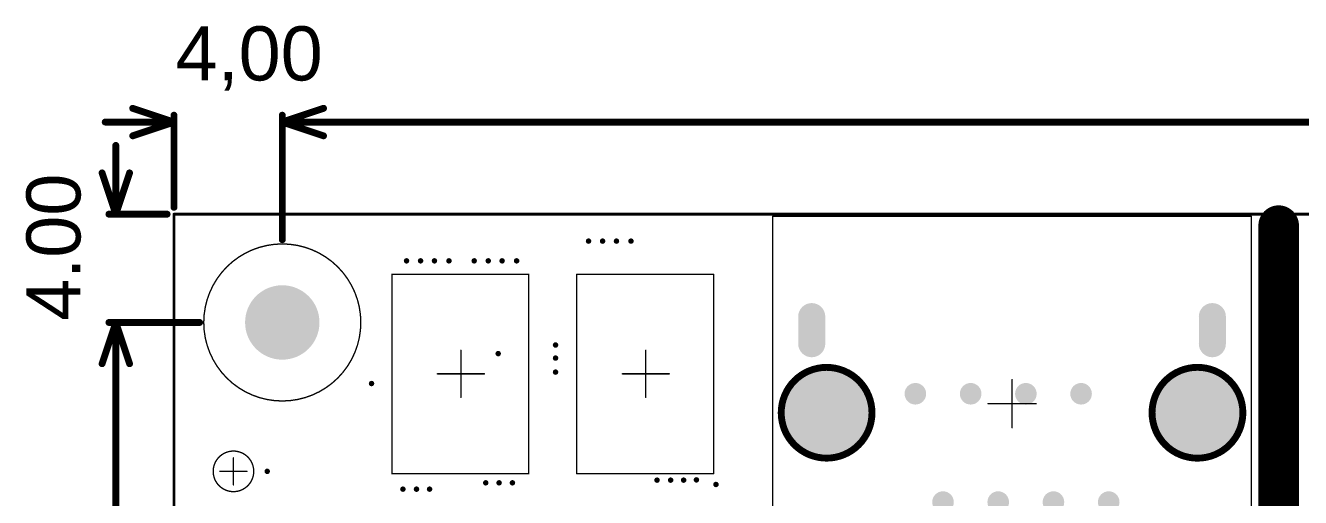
# Model space of a CAD drawing. Header units: inches. Extents: x -0.46 to 4.93, y -0.49 to 6.86.
# Drawn here: x -0.216 to 1.638, y 6.163 to 6.849 of the extents above; entities that cross this region are included whole.
import ezdxf

# ---------------------------------------------------------------- set-up
doc = ezdxf.new("R2010")
doc.units = ezdxf.units.IN
doc.header["$MEASUREMENT"] = 0
for name, color, linetype in [('Board', 6, 'Continuous'), ('Dimensions', 56, 'Continuous'), ('Keep-Out Layer', 6, 'Continuous'), ('Pad Holes', 156, 'Continuous'), ('Top Courtyard', 56, 'Continuous'), ('Via Holes', 16, 'Continuous')]:
    doc.layers.add(name, color=color, linetype=linetype)
doc.styles.add('Arial', font='', dxfattribs={"height": 0.2})
doc.styles.get('Arial').set_extended_font_data('Arial')

# ---------------------------------------------------------------- blocks, each defined once
blk = doc.blocks.new('CD_H01_143')
at = {"layer": 'Top Courtyard'}
for points in [[(0.1004, 0.1452, 0.00197, 0.00197, 0), (-0.0987, 0.1452, 0.00197, 0.00197, 0)], [(-0.0987, 0.1452, 0.00197, 0.00197, 0), (-0.0987, -0.1446, 0.00197, 0.00197, 0)], [(0.1004, 0.1452, 0.00197, 0.00197, 0), (0.1004, -0.1446, 0.00197, 0.00197, 0)], [(0, 0.0343, 0.00197, 0.00197, 0), (0, 0, 0.00197, 0.00197, 0)], [(0, 0, 0.00197, 0.00197, 0), (-0.0343, 0, 0.00197, 0.00197, 0)], [(0.0343, 0, 0.00197, 0.00197, 0), (0, 0, 0.00197, 0.00197, 0)], [(0, 0, 0.00197, 0.00197, 0), (0, -0.0343, 0.00197, 0.00197, 0)], [(0.1004, -0.1446, 0.00197, 0.00197, 0), (-0.0987, -0.1446, 0.00197, 0.00197, 0)]]:
    blk.add_lwpolyline(points, format="xyseb", dxfattribs=at)
for points in [[(-0.0992, 0.1452, 0.000984, 0.000984, 1), (-0.0982, 0.1452, 0.000984, 0.000984, 1)], [(-0.0992, 0.1452, 0.000984, 0.000984, 1), (-0.0982, 0.1452, 0.000984, 0.000984, 1)], [(0.0999, 0.1452, 0.000984, 0.000984, 1), (0.1009, 0.1452, 0.000984, 0.000984, 1)], [(0.0999, 0.1452, 0.000984, 0.000984, 1), (0.1009, 0.1452, 0.000984, 0.000984, 1)], [(-0.0005, 0.0343, 0.000984, 0.000984, 1), (0.0005, 0.0343, 0.000984, 0.000984, 1)], [(-0.0347, 0, 0.000984, 0.000984, 1), (-0.0338, 0, 0.000984, 0.000984, 1)], [(-0.0005, 0, 0.000984, 0.000984, 1), (0.0005, 0, 0.000984, 0.000984, 1)], [(-0.0005, 0, 0.000984, 0.000984, 1), (0.0005, 0, 0.000984, 0.000984, 1)], [(-0.0005, 0, 0.000984, 0.000984, 1), (0.0005, 0, 0.000984, 0.000984, 1)], [(-0.0005, 0, 0.000984, 0.000984, 1), (0.0005, 0, 0.000984, 0.000984, 1)], [(0.0338, 0, 0.000984, 0.000984, 1), (0.0347, 0, 0.000984, 0.000984, 1)], [(-0.0005, -0.0343, 0.000984, 0.000984, 1), (0.0005, -0.0343, 0.000984, 0.000984, 1)], [(-0.0992, -0.1446, 0.000984, 0.000984, 1), (-0.0982, -0.1446, 0.000984, 0.000984, 1)], [(-0.0992, -0.1446, 0.000984, 0.000984, 1), (-0.0982, -0.1446, 0.000984, 0.000984, 1)], [(0.0999, -0.1446, 0.000984, 0.000984, 1), (0.1009, -0.1446, 0.000984, 0.000984, 1)], [(0.0999, -0.1446, 0.000984, 0.000984, 1), (0.1009, -0.1446, 0.000984, 0.000984, 1)]]:
    blk.add_lwpolyline(points, format="xyseb", close=True, dxfattribs=at)
blk = doc.blocks.new('CD_H01_144')
at = {"layer": 'Top Courtyard'}
for points in [[(0.1004, 0.1452, 0.00197, 0.00197, 0), (-0.0987, 0.1452, 0.00197, 0.00197, 0)], [(-0.0987, 0.1452, 0.00197, 0.00197, 0), (-0.0987, -0.1446, 0.00197, 0.00197, 0)], [(0.1004, 0.1452, 0.00197, 0.00197, 0), (0.1004, -0.1446, 0.00197, 0.00197, 0)], [(0, 0.0343, 0.00197, 0.00197, 0), (0, 0, 0.00197, 0.00197, 0)], [(0, 0, 0.00197, 0.00197, 0), (-0.0343, 0, 0.00197, 0.00197, 0)], [(0.0343, 0, 0.00197, 0.00197, 0), (0, 0, 0.00197, 0.00197, 0)], [(0, 0, 0.00197, 0.00197, 0), (0, -0.0343, 0.00197, 0.00197, 0)], [(0.1004, -0.1446, 0.00197, 0.00197, 0), (-0.0987, -0.1446, 0.00197, 0.00197, 0)]]:
    blk.add_lwpolyline(points, format="xyseb", dxfattribs=at)
for points in [[(-0.0992, 0.1452, 0.000984, 0.000984, 1), (-0.0982, 0.1452, 0.000984, 0.000984, 1)], [(-0.0992, 0.1452, 0.000984, 0.000984, 1), (-0.0982, 0.1452, 0.000984, 0.000984, 1)], [(0.0999, 0.1452, 0.000984, 0.000984, 1), (0.1009, 0.1452, 0.000984, 0.000984, 1)], [(0.0999, 0.1452, 0.000984, 0.000984, 1), (0.1009, 0.1452, 0.000984, 0.000984, 1)], [(-0.0005, 0.0343, 0.000984, 0.000984, 1), (0.0005, 0.0343, 0.000984, 0.000984, 1)], [(-0.0347, 0, 0.000984, 0.000984, 1), (-0.0338, 0, 0.000984, 0.000984, 1)], [(-0.0005, 0, 0.000984, 0.000984, 1), (0.0005, 0, 0.000984, 0.000984, 1)], [(-0.0005, 0, 0.000984, 0.000984, 1), (0.0005, 0, 0.000984, 0.000984, 1)], [(-0.0005, 0, 0.000984, 0.000984, 1), (0.0005, 0, 0.000984, 0.000984, 1)], [(-0.0005, 0, 0.000984, 0.000984, 1), (0.0005, 0, 0.000984, 0.000984, 1)], [(0.0338, 0, 0.000984, 0.000984, 1), (0.0347, 0, 0.000984, 0.000984, 1)], [(-0.0005, -0.0343, 0.000984, 0.000984, 1), (0.0005, -0.0343, 0.000984, 0.000984, 1)], [(-0.0992, -0.1446, 0.000984, 0.000984, 1), (-0.0982, -0.1446, 0.000984, 0.000984, 1)], [(-0.0992, -0.1446, 0.000984, 0.000984, 1), (-0.0982, -0.1446, 0.000984, 0.000984, 1)], [(0.0999, -0.1446, 0.000984, 0.000984, 1), (0.1009, -0.1446, 0.000984, 0.000984, 1)], [(0.0999, -0.1446, 0.000984, 0.000984, 1), (0.1009, -0.1446, 0.000984, 0.000984, 1)]]:
    blk.add_lwpolyline(points, format="xyseb", close=True, dxfattribs=at)
blk = doc.blocks.new('TP100_150_NS_242')
at = {"layer": 'Top Courtyard'}
for points in [[(0.0295, 0, 0.00197, 0.00197, 1), (-0.0295, 0, 0.00197, 0.00197, 1)], [(-0.0005, 0.0197, 0.000984, 0.000984, 1), (0.0005, 0.0197, 0.000984, 0.000984, 1)], [(-0.03, 0, 0.000984, 0.000984, 1), (-0.029, 0, 0.000984, 0.000984, 1)], [(-0.0202, 0, 0.000984, 0.000984, 1), (-0.0192, 0, 0.000984, 0.000984, 1)], [(0.0192, 0, 0.000984, 0.000984, 1), (0.0202, 0, 0.000984, 0.000984, 1)], [(0.029, 0, 0.000984, 0.000984, 1), (0.03, 0, 0.000984, 0.000984, 1)], [(-0.0005, -0.0197, 0.000984, 0.000984, 1), (0.0005, -0.0197, 0.000984, 0.000984, 1)]]:
    blk.add_lwpolyline(points, format="xyseb", close=True, dxfattribs=at)
for points in [[(0, 0.0197, 0.00197, 0.00197, 0), (0, -0.0197, 0.00197, 0.00197, 0)], [(0.0197, 0, 0.00197, 0.00197, 0), (-0.0197, 0, 0.00197, 0.00197, 0)]]:
    blk.add_lwpolyline(points, format="xyseb", dxfattribs=at)
blk = doc.blocks.new('N_____________1_302')
at = {"layer": 'Pad Holes'}
h = blk.add_hatch(color=7, dxfattribs=at)
edge = h.paths.add_edge_path()
edge.add_arc((-0.1406, 0.1431), 0.0157, 0, 360)
h = blk.add_hatch(color=7, dxfattribs=at)
edge = h.paths.add_edge_path()
edge.add_arc((-0.0602, 0.1431), 0.0157, 0, 360)
h = blk.add_hatch(color=7, dxfattribs=at)
edge = h.paths.add_edge_path()
edge.add_arc((0.0201, 0.1431), 0.0157, 0, 360)
h = blk.add_hatch(color=7, dxfattribs=at)
edge = h.paths.add_edge_path()
edge.add_arc((0.1004, 0.1431), 0.0157, 0, 360)
h = blk.add_hatch(color=7, dxfattribs=at)
edge = h.paths.add_edge_path()
edge.add_arc((-0.2697, 0.0132), 0.0626, 0, 360)
h = blk.add_hatch(color=7, dxfattribs=at)
edge = h.paths.add_edge_path()
edge.add_arc((0.2697, 0.0132), 0.0626, 0, 360)
h = blk.add_hatch(color=7, dxfattribs=at)
edge = h.paths.add_edge_path()
edge.add_arc((-0.1004, -0.0144), 0.0157, 0, 360)
h = blk.add_hatch(color=7, dxfattribs=at)
edge = h.paths.add_edge_path()
edge.add_arc((-0.0201, -0.0144), 0.0157, 0, 360)
h = blk.add_hatch(color=7, dxfattribs=at)
edge = h.paths.add_edge_path()
edge.add_arc((0.0602, -0.0144), 0.0157, 0, 360)
h = blk.add_hatch(color=7, dxfattribs=at)
edge = h.paths.add_edge_path()
edge.add_arc((0.1406, -0.0144), 0.0157, 0, 360)
h = blk.add_hatch(color=7, dxfattribs=at)
edge = h.paths.add_edge_path()
edge.add_arc((-0.2913, -0.1266), 0.0197, 180, 360)
edge.add_line((-0.2717, -0.1266), (-0.2717, -0.0872))
edge.add_arc((-0.2913, -0.0872), 0.0197, 0, 180)
edge.add_line((-0.311, -0.0872), (-0.311, -0.1266))
h = blk.add_hatch(color=7, dxfattribs=at)
edge = h.paths.add_edge_path()
edge.add_arc((0.2913, -0.1266), 0.0197, 180, 360)
edge.add_line((0.311, -0.1266), (0.311, -0.0872))
edge.add_arc((0.2913, -0.0872), 0.0197, 0, 180)
edge.add_line((0.2717, -0.0872), (0.2717, -0.1266))
at = {"layer": 'Top Courtyard'}
for points in [[(-0.348, 0.2726, 0.00197, 0.00197, 0), (-0.348, -0.2726, 0.00197, 0.00197, 0)], [(0.348, 0.2726, 0.00197, 0.00197, 0), (-0.348, 0.2726, 0.00197, 0.00197, 0)], [(0.348, 0.2726, 0.00197, 0.00197, 0), (0.348, -0.2726, 0.00197, 0.00197, 0)], [(0, 0.035, 0.00197, 0.00197, 0), (0, -0.035, 0.00197, 0.00197, 0)], [(0.035, 0, 0.00197, 0.00197, 0), (-0.035, 0, 0.00197, 0.00197, 0)], [(0.348, -0.2726, 0.00197, 0.00197, 0), (-0.348, -0.2726, 0.00197, 0.00197, 0)]]:
    blk.add_lwpolyline(points, format="xyseb", dxfattribs=at)
for points in [[(-0.3484, 0.2726, 0.000984, 0.000984, 1), (-0.3475, 0.2726, 0.000984, 0.000984, 1)], [(-0.3484, 0.2726, 0.000984, 0.000984, 1), (-0.3475, 0.2726, 0.000984, 0.000984, 1)], [(0.3475, 0.2726, 0.000984, 0.000984, 1), (0.3484, 0.2726, 0.000984, 0.000984, 1)], [(0.3475, 0.2726, 0.000984, 0.000984, 1), (0.3484, 0.2726, 0.000984, 0.000984, 1)], [(-0.0005, 0.035, 0.000984, 0.000984, 1), (0.0005, 0.035, 0.000984, 0.000984, 1)], [(-0.0355, 0, 0.000984, 0.000984, 1), (-0.0345, 0, 0.000984, 0.000984, 1)], [(0.0345, 0, 0.000984, 0.000984, 1), (0.0355, 0, 0.000984, 0.000984, 1)], [(-0.0005, -0.035, 0.000984, 0.000984, 1), (0.0005, -0.035, 0.000984, 0.000984, 1)], [(-0.3484, -0.2726, 0.000984, 0.000984, 1), (-0.3475, -0.2726, 0.000984, 0.000984, 1)], [(-0.3484, -0.2726, 0.000984, 0.000984, 1), (-0.3475, -0.2726, 0.000984, 0.000984, 1)], [(0.3475, -0.2726, 0.000984, 0.000984, 1), (0.3484, -0.2726, 0.000984, 0.000984, 1)], [(0.3475, -0.2726, 0.000984, 0.000984, 1), (0.3484, -0.2726, 0.000984, 0.000984, 1)]]:
    blk.add_lwpolyline(points, format="xyseb", close=True, dxfattribs=at)
blk = doc.blocks.new('MOUNTING_HOLE_M2_5_548')
at = {"layer": 'Pad Holes'}
h = blk.add_hatch(color=7, dxfattribs=at)
edge = h.paths.add_edge_path()
edge.add_arc((0, 0), 0.0541, 0, 360)
at = {"layer": 'Top Courtyard'}
for points in [[(0.1142, 0, 0.00197, 0.00197, 1), (-0.1142, 0, 0.00197, 0.00197, 1)], [(-0.1147, 0, 0.000984, 0.000984, 1), (-0.1137, 0, 0.000984, 0.000984, 1)], [(0.1137, 0, 0.000984, 0.000984, 1), (0.1147, 0, 0.000984, 0.000984, 1)]]:
    blk.add_lwpolyline(points, format="xyseb", close=True, dxfattribs=at)

msp = doc.modelspace()

# ---------------------------------------------------------------- hatches: boundary and pattern name
at = {"layer": 'Via Holes'}
h = msp.add_hatch(color=7, dxfattribs=at)
edge = h.paths.add_edge_path()
edge.add_arc((0.6029, 6.5356), 0.004, 0, 360)
h = msp.add_hatch(color=7, dxfattribs=at)
edge = h.paths.add_edge_path()
edge.add_arc((0.6233, 6.5356), 0.004, 0, 360)
h = msp.add_hatch(color=7, dxfattribs=at)
edge = h.paths.add_edge_path()
edge.add_arc((0.6435, 6.5356), 0.004, 0, 360)
h = msp.add_hatch(color=7, dxfattribs=at)
edge = h.paths.add_edge_path()
edge.add_arc((0.6646, 6.5356), 0.004, 0, 360)
h = msp.add_hatch(color=7, dxfattribs=at)
edge = h.paths.add_edge_path()
edge.add_arc((0.3382, 6.5069), 0.004, 0, 360)
h = msp.add_hatch(color=7, dxfattribs=at)
edge = h.paths.add_edge_path()
edge.add_arc((0.3586, 6.5069), 0.004, 0, 360)
h = msp.add_hatch(color=7, dxfattribs=at)
edge = h.paths.add_edge_path()
edge.add_arc((0.3788, 6.5069), 0.004, 0, 360)
h = msp.add_hatch(color=7, dxfattribs=at)
edge = h.paths.add_edge_path()
edge.add_arc((0.3999, 6.5069), 0.004, 0, 360)
h = msp.add_hatch(color=7, dxfattribs=at)
edge = h.paths.add_edge_path()
edge.add_arc((0.4366, 6.5069), 0.004, 0, 360)
h = msp.add_hatch(color=7, dxfattribs=at)
edge = h.paths.add_edge_path()
edge.add_arc((0.457, 6.5069), 0.004, 0, 360)
h = msp.add_hatch(color=7, dxfattribs=at)
edge = h.paths.add_edge_path()
edge.add_arc((0.4772, 6.5069), 0.004, 0, 360)
h = msp.add_hatch(color=7, dxfattribs=at)
edge = h.paths.add_edge_path()
edge.add_arc((0.4983, 6.5069), 0.004, 0, 360)
h = msp.add_hatch(color=7, dxfattribs=at)
edge = h.paths.add_edge_path()
edge.add_arc((0.5549, 6.3845), 0.004, 0, 360)
h = msp.add_hatch(color=7, dxfattribs=at)
edge = h.paths.add_edge_path()
edge.add_arc((0.4715, 6.372), 0.004, 0, 360)
h = msp.add_hatch(color=7, dxfattribs=at)
edge = h.paths.add_edge_path()
edge.add_arc((0.5549, 6.3655), 0.004, 0, 360)
h = msp.add_hatch(color=7, dxfattribs=at)
edge = h.paths.add_edge_path()
edge.add_arc((0.5549, 6.3451), 0.004, 0, 360)
h = msp.add_hatch(color=7, dxfattribs=at)
edge = h.paths.add_edge_path()
edge.add_arc((0.2873, 6.3285), 0.004, 0, 360)
h = msp.add_hatch(color=7, dxfattribs=at)
edge = h.paths.add_edge_path()
edge.add_arc((0.1356, 6.2008), 0.004, 0, 360)
h = msp.add_hatch(color=7, dxfattribs=at)
edge = h.paths.add_edge_path()
edge.add_arc((0.3329, 6.1749), 0.004, 0, 360)
h = msp.add_hatch(color=7, dxfattribs=at)
edge = h.paths.add_edge_path()
edge.add_arc((0.3527, 6.1749), 0.004, 0, 360)
h = msp.add_hatch(color=7, dxfattribs=at)
edge = h.paths.add_edge_path()
edge.add_arc((0.3717, 6.1749), 0.004, 0, 360)
h = msp.add_hatch(color=7, dxfattribs=at)
edge = h.paths.add_edge_path()
edge.add_arc((0.4534, 6.1841), 0.004, 0, 360)
h = msp.add_hatch(color=7, dxfattribs=at)
edge = h.paths.add_edge_path()
edge.add_arc((0.4728, 6.1841), 0.004, 0, 360)
h = msp.add_hatch(color=7, dxfattribs=at)
edge = h.paths.add_edge_path()
edge.add_arc((0.4922, 6.1841), 0.004, 0, 360)
h = msp.add_hatch(color=7, dxfattribs=at)
edge = h.paths.add_edge_path()
edge.add_arc((0.7025, 6.188), 0.004, 0, 360)
h = msp.add_hatch(color=7, dxfattribs=at)
edge = h.paths.add_edge_path()
edge.add_arc((0.7223, 6.188), 0.004, 0, 360)
h = msp.add_hatch(color=7, dxfattribs=at)
edge = h.paths.add_edge_path()
edge.add_arc((0.7412, 6.188), 0.004, 0, 360)
h = msp.add_hatch(color=7, dxfattribs=at)
edge = h.paths.add_edge_path()
edge.add_arc((0.7598, 6.1884), 0.004, 0, 360)
h = msp.add_hatch(color=7, dxfattribs=at)
edge = h.paths.add_edge_path()
edge.add_arc((0.7882, 6.1817), 0.004, 0, 360)

# ---------------------------------------------------------------- linework, layer by layer
at = {"layer": 'Board'}
for points in [[(0, 6.5748, 0.00394, 0.00394, 0), (4.6457, 6.5748, 0.00394, 0.00394, 0)], [(0, 0, 0.00394, 0.00394, 0), (0, 6.5748, 0.00394, 0.00394, 0)]]:
    msp.add_lwpolyline(points, format="xyseb", dxfattribs=at)
msp.add_lwpolyline([(-0.001, 6.5748, 0.00197, 0.00197, 1), (0.001, 6.5748, 0.00197, 0.00197, 1)], format="xyseb", close=True, dxfattribs=at)
msp.add_lwpolyline([(-0.001, 6.5748, 0.00197, 0.00197, 1), (0.001, 6.5748, 0.00197, 0.00197, 1)], format="xyseb", close=True, dxfattribs=at)
at = {"layer": 'Dimensions'}
for points in [[(-0.06, 6.7287, 0.01, 0.01, 0), (0, 6.7087, 0.01, 0.01, 0)], [(0.1575, 6.7087, 0.01, 0.01, 0), (0.2175, 6.7287, 0.01, 0.01, 0)], [(0.1575, 6.7087, 0.01, 0.01, 0), (0.2175, 6.7287, 0.01, 0.01, 0)], [(-0.1, 6.7087, 0.01, 0.01, 0), (0, 6.7087, 0.01, 0.01, 0)], [(-0.06, 6.6887, 0.01, 0.01, 0), (0, 6.7087, 0.01, 0.01, 0)], [(0, 6.5848, 0.01, 0.01, 0), (0, 6.7187, 0.01, 0.01, 0)], [(0.1575, 6.5376, 0.01, 0.01, 0), (0.1575, 6.7187, 0.01, 0.01, 0)], [(0.1575, 6.5376, 0.01, 0.01, 0), (0.1575, 6.7187, 0.01, 0.01, 0)], [(0.1575, 6.7087, 0.01, 0.01, 0), (0.2575, 6.7087, 0.01, 0.01, 0)], [(0.1575, 6.7087, 0.01, 0.01, 0), (0.2175, 6.6887, 0.01, 0.01, 0)], [(0.1575, 6.7087, 0.01, 0.01, 0), (2.2007, 6.7087, 0.01, 0.01, 0)], [(0.1575, 6.7087, 0.01, 0.01, 0), (0.2175, 6.6887, 0.01, 0.01, 0)], [(-0.0846, 6.5748, 0.01, 0.01, 0), (-0.0846, 6.6748, 0.01, 0.01, 0)], [(-0.1046, 6.6348, 0.01, 0.01, 0), (-0.0846, 6.5748, 0.01, 0.01, 0)], [(-0.0846, 6.5748, 0.01, 0.01, 0), (-0.0646, 6.6348, 0.01, 0.01, 0)], [(-0.0946, 6.5748, 0.01, 0.01, 0), (-0.01, 6.5748, 0.01, 0.01, 0)], [(-0.1046, 6.3573, 0.01, 0.01, 0), (-0.0846, 6.4173, 0.01, 0.01, 0)], [(-0.1046, 6.3573, 0.01, 0.01, 0), (-0.0846, 6.4173, 0.01, 0.01, 0)], [(-0.0946, 6.4173, 0.01, 0.01, 0), (0.0372, 6.4173, 0.01, 0.01, 0)], [(-0.0946, 6.4173, 0.01, 0.01, 0), (0.0372, 6.4173, 0.01, 0.01, 0)], [(-0.0846, 6.3173, 0.01, 0.01, 0), (-0.0846, 6.4173, 0.01, 0.01, 0)], [(-0.0846, 6.4173, 0.01, 0.01, 0), (-0.0646, 6.3573, 0.01, 0.01, 0)], [(-0.0846, 3.3895, 0.01, 0.01, 0), (-0.0846, 6.4173, 0.01, 0.01, 0)], [(-0.0846, 6.4173, 0.01, 0.01, 0), (-0.0646, 6.3573, 0.01, 0.01, 0)]]:
    msp.add_lwpolyline(points, format="xyseb", dxfattribs=at)
for points in [[(-0.0625, 6.7287, 0.005, 0.005, 1), (-0.0575, 6.7287, 0.005, 0.005, 1)], [(0.215, 6.7287, 0.005, 0.005, 1), (0.22, 6.7287, 0.005, 0.005, 1)], [(0.215, 6.7287, 0.005, 0.005, 1), (0.22, 6.7287, 0.005, 0.005, 1)], [(-0.1025, 6.7087, 0.005, 0.005, 1), (-0.0975, 6.7087, 0.005, 0.005, 1)], [(-0.0025, 6.7187, 0.005, 0.005, 1), (0.0025, 6.7187, 0.005, 0.005, 1)], [(-0.0025, 6.7087, 0.005, 0.005, 1), (0.0025, 6.7087, 0.005, 0.005, 1)], [(-0.0025, 6.7087, 0.005, 0.005, 1), (0.0025, 6.7087, 0.005, 0.005, 1)], [(-0.0025, 6.7087, 0.005, 0.005, 1), (0.0025, 6.7087, 0.005, 0.005, 1)], [(0.155, 6.7187, 0.005, 0.005, 1), (0.16, 6.7187, 0.005, 0.005, 1)], [(0.155, 6.7187, 0.005, 0.005, 1), (0.16, 6.7187, 0.005, 0.005, 1)], [(0.155, 6.7087, 0.005, 0.005, 1), (0.16, 6.7087, 0.005, 0.005, 1)], [(0.155, 6.7087, 0.005, 0.005, 1), (0.16, 6.7087, 0.005, 0.005, 1)], [(0.155, 6.7087, 0.005, 0.005, 1), (0.16, 6.7087, 0.005, 0.005, 1)], [(0.155, 6.7087, 0.005, 0.005, 1), (0.16, 6.7087, 0.005, 0.005, 1)], [(0.155, 6.7087, 0.005, 0.005, 1), (0.16, 6.7087, 0.005, 0.005, 1)], [(0.155, 6.7087, 0.005, 0.005, 1), (0.16, 6.7087, 0.005, 0.005, 1)], [(0.255, 6.7087, 0.005, 0.005, 1), (0.26, 6.7087, 0.005, 0.005, 1)], [(-0.0871, 6.6748, 0.005, 0.005, 1), (-0.0821, 6.6748, 0.005, 0.005, 1)], [(-0.0625, 6.6887, 0.005, 0.005, 1), (-0.0575, 6.6887, 0.005, 0.005, 1)], [(0.215, 6.6887, 0.005, 0.005, 1), (0.22, 6.6887, 0.005, 0.005, 1)], [(0.215, 6.6887, 0.005, 0.005, 1), (0.22, 6.6887, 0.005, 0.005, 1)], [(-0.1071, 6.6348, 0.005, 0.005, 1), (-0.1021, 6.6348, 0.005, 0.005, 1)], [(-0.0671, 6.6348, 0.005, 0.005, 1), (-0.0621, 6.6348, 0.005, 0.005, 1)], [(-0.0025, 6.5848, 0.005, 0.005, 1), (0.0025, 6.5848, 0.005, 0.005, 1)], [(-0.0971, 6.5748, 0.005, 0.005, 1), (-0.0921, 6.5748, 0.005, 0.005, 1)], [(-0.0871, 6.5748, 0.005, 0.005, 1), (-0.0821, 6.5748, 0.005, 0.005, 1)], [(-0.0871, 6.5748, 0.005, 0.005, 1), (-0.0821, 6.5748, 0.005, 0.005, 1)], [(-0.0871, 6.5748, 0.005, 0.005, 1), (-0.0821, 6.5748, 0.005, 0.005, 1)], [(-0.0125, 6.5748, 0.005, 0.005, 1), (-0.0075, 6.5748, 0.005, 0.005, 1)], [(0.155, 6.5376, 0.005, 0.005, 1), (0.16, 6.5376, 0.005, 0.005, 1)], [(0.155, 6.5376, 0.005, 0.005, 1), (0.16, 6.5376, 0.005, 0.005, 1)], [(-0.0971, 6.4173, 0.005, 0.005, 1), (-0.0921, 6.4173, 0.005, 0.005, 1)], [(-0.0971, 6.4173, 0.005, 0.005, 1), (-0.0921, 6.4173, 0.005, 0.005, 1)], [(-0.0871, 6.4173, 0.005, 0.005, 1), (-0.0821, 6.4173, 0.005, 0.005, 1)], [(-0.0871, 6.4173, 0.005, 0.005, 1), (-0.0821, 6.4173, 0.005, 0.005, 1)], [(-0.0871, 6.4173, 0.005, 0.005, 1), (-0.0821, 6.4173, 0.005, 0.005, 1)], [(-0.0871, 6.4173, 0.005, 0.005, 1), (-0.0821, 6.4173, 0.005, 0.005, 1)], [(-0.0871, 6.4173, 0.005, 0.005, 1), (-0.0821, 6.4173, 0.005, 0.005, 1)], [(-0.0871, 6.4173, 0.005, 0.005, 1), (-0.0821, 6.4173, 0.005, 0.005, 1)], [(0.0347, 6.4173, 0.005, 0.005, 1), (0.0397, 6.4173, 0.005, 0.005, 1)], [(0.0347, 6.4173, 0.005, 0.005, 1), (0.0397, 6.4173, 0.005, 0.005, 1)], [(-0.1071, 6.3573, 0.005, 0.005, 1), (-0.1021, 6.3573, 0.005, 0.005, 1)], [(-0.1071, 6.3573, 0.005, 0.005, 1), (-0.1021, 6.3573, 0.005, 0.005, 1)], [(-0.0671, 6.3573, 0.005, 0.005, 1), (-0.0621, 6.3573, 0.005, 0.005, 1)], [(-0.0671, 6.3573, 0.005, 0.005, 1), (-0.0621, 6.3573, 0.005, 0.005, 1)], [(-0.0871, 6.3173, 0.005, 0.005, 1), (-0.0821, 6.3173, 0.005, 0.005, 1)]]:
    msp.add_lwpolyline(points, format="xyseb", close=True, dxfattribs=at)
at = {"layer": 'Keep-Out Layer'}
msp.add_lwpolyline([(1.6065, 5.803, 0.0591, 0.0591, 0), (1.6065, 6.5581, 0.0591, 0.0591, 0)], format="xyseb", dxfattribs=at)
for points in [[(1.5918, 6.5581, 0.0295, 0.0295, 1), (1.6213, 6.5581, 0.0295, 0.0295, 1)], [(1.0151, 6.286, 0.01, 0.01, 1), (0.8831, 6.286, 0.01, 0.01, 1)], [(1.5545, 6.286, 0.01, 0.01, 1), (1.4224, 6.286, 0.01, 0.01, 1)], [(0.8806, 6.286, 0.005, 0.005, 1), (0.8856, 6.286, 0.005, 0.005, 1)], [(1.0126, 6.286, 0.005, 0.005, 1), (1.0176, 6.286, 0.005, 0.005, 1)], [(1.4199, 6.286, 0.005, 0.005, 1), (1.4249, 6.286, 0.005, 0.005, 1)], [(1.552, 6.286, 0.005, 0.005, 1), (1.557, 6.286, 0.005, 0.005, 1)]]:
    msp.add_lwpolyline(points, format="xyseb", close=True, dxfattribs=at)

# ---------------------------------------------------------------- block references
at = {"rotation": 180}
for name, p in [('N_____________1_302', (1.2188, 6.2992)), ('CD_H01_143', (0.4173, 6.3426)), ('CD_H01_144', (0.6861, 6.3426)), ('TP100_150_NS_242', (0.0865, 6.2008))]:
    msp.add_blockref(name, p, dxfattribs=at)
msp.add_blockref('MOUNTING_HOLE_M2_5_548', (0.1575, 6.4173))

# ---------------------------------------------------------------- texts
at = {"layer": 'Dimensions', "style": 'Arial'}
msp.add_text('4,00', height=0.07874, dxfattribs=at).set_placement((0.0023, 6.7692))
msp.add_text('4.00', height=0.07874, rotation=90, dxfattribs=at).set_placement((-0.136, 6.4197))

doc.saveas('drawing.dxf')
